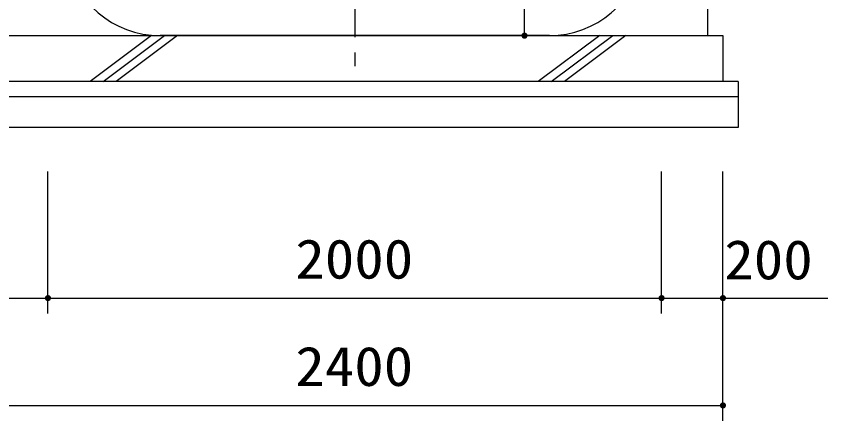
# Model space of a CAD drawing. Units: millimetres, scale not verified. Extents: x -14850 to 14850, y -10500 to 10500.
# Drawn here: x 167 to 2812, y -6352 to -5032 of the extents above; entities that cross this region are included whole.
import ezdxf
from ezdxf.enums import TextEntityAlignment as Align

# ---------------------------------------------------------------- set-up
doc = ezdxf.new("R2010")
doc.units = ezdxf.units.MM
doc.header["$LTSCALE"] = 50
doc.linetypes.add('CHAIN1', pattern=[8, 5, -1, 1, -1])
for name, color, linetype, lineweight in [('0-0_製作', 5, 'Continuous', 25), ('0-1_躯体', 5, 'Continuous', 25), ('0-3_空気管', 3, 'CHAIN1', 25), ('0-5_機器', 3, 'Continuous', 25)]:
    doc.layers.add(name, color=color, linetype=linetype, lineweight=lineweight)
doc.styles.add('ＭＳ ゴシック', font='')
doc.styles.get('ＭＳ ゴシック').set_extended_font_data('MS Gothic')

msp = doc.modelspace()

# ---------------------------------------------------------------- linework, layer by layer
at = {"layer": '0-0_製作', "color": 2}
for p, q in [((270.6, -6001.58), (270.6, -5539.05)), ((2270.6, -6001.58), (2270.6, -5539.05)), ((2470.6, -6351.58), (2470.6, -5539.05)), ((70.6, -5951.58), (270.6, -5951.58)), ((270.6, -5951.58), (2270.6, -5951.58)), ((2270.6, -5951.58), (2470.6, -5951.58)), ((2470.6, -5951.58), (2812.24, -5951.58)), ((70.6, -6301.58), (2470.6, -6301.58))]:
    msp.add_line(p, q, dxfattribs=at)
at = {"layer": '0-0_製作'}
for points in [[(260.6, -5951.58), (270.6, -5941.58), (270.6, -5951.58)], [(260.62, -5950.95), (270.6, -5941.58), (260.6, -5951.58)], [(260.77, -5949.7), (270.6, -5941.58), (260.62, -5950.95)], [(261.09, -5948.49), (270.6, -5941.58), (260.77, -5949.7)], [(261.55, -5947.32), (270.6, -5941.58), (261.09, -5948.49)], [(262.15, -5946.22), (270.6, -5941.58), (261.55, -5947.32)], [(262.89, -5945.2), (270.6, -5941.58), (262.15, -5946.22)], [(263.75, -5944.29), (270.6, -5941.58), (262.89, -5945.2)], [(264.72, -5943.49), (270.6, -5941.58), (263.75, -5944.29)], [(265.78, -5942.81), (270.6, -5941.58), (264.72, -5943.49)], [(266.91, -5942.28), (270.6, -5941.58), (265.78, -5942.81)], [(268.11, -5941.89), (270.6, -5941.58), (266.91, -5942.28)], [(269.34, -5941.66), (270.6, -5941.58), (268.11, -5941.89)], [(270.6, -5941.58), (280.52, -5950.32), (270.6, -5951.58)], [(270.6, -5941.58), (280.28, -5949.09), (280.52, -5950.32)], [(270.6, -5941.58), (279.89, -5947.9), (280.28, -5949.09)], [(270.6, -5941.58), (279.36, -5946.76), (279.89, -5947.9)], [(270.6, -5941.58), (278.69, -5945.7), (279.36, -5946.76)], [(270.6, -5941.58), (277.89, -5944.73), (278.69, -5945.7)], [(270.6, -5941.58), (276.97, -5943.87), (277.89, -5944.73)], [(270.6, -5941.58), (275.95, -5943.13), (276.97, -5943.87)], [(270.6, -5941.58), (274.85, -5942.53), (275.95, -5943.13)], [(270.6, -5941.58), (273.69, -5942.07), (274.85, -5942.53)], [(270.6, -5941.58), (272.47, -5941.75), (273.69, -5942.07)], [(270.6, -5941.58), (271.22, -5941.6), (272.47, -5941.75)], [(270.6, -5951.58), (280.52, -5950.32), (280.6, -5951.58)], [(2260.6, -5951.58), (2270.6, -5941.58), (2270.6, -5951.58)], [(2260.62, -5950.95), (2270.6, -5941.58), (2260.6, -5951.58)], [(2260.77, -5949.7), (2270.6, -5941.58), (2260.62, -5950.95)], [(2261.09, -5948.49), (2270.6, -5941.58), (2260.77, -5949.7)], [(2261.55, -5947.32), (2270.6, -5941.58), (2261.09, -5948.49)], [(2262.15, -5946.22), (2270.6, -5941.58), (2261.55, -5947.32)], [(2262.89, -5945.2), (2270.6, -5941.58), (2262.15, -5946.22)], [(2263.75, -5944.29), (2270.6, -5941.58), (2262.89, -5945.2)], [(2264.72, -5943.49), (2270.6, -5941.58), (2263.75, -5944.29)], [(2264.72, -5943.49), (2269.34, -5941.66), (2270.6, -5941.58)], [(2265.78, -5942.81), (2269.34, -5941.66), (2264.72, -5943.49)], [(2265.78, -5942.81), (2268.11, -5941.89), (2269.34, -5941.66)], [(2266.92, -5942.28), (2268.11, -5941.89), (2265.78, -5942.81)], [(2270.6, -5941.58), (2279.89, -5947.9), (2270.6, -5951.58)], [(2270.6, -5941.58), (2279.36, -5946.76), (2279.89, -5947.9)], [(2270.6, -5941.58), (2278.69, -5945.7), (2279.36, -5946.76)], [(2270.6, -5941.58), (2277.89, -5944.73), (2278.69, -5945.7)], [(2270.6, -5941.58), (2276.97, -5943.87), (2277.89, -5944.73)], [(2270.6, -5941.58), (2275.96, -5943.13), (2276.97, -5943.87)], [(2270.6, -5941.58), (2274.85, -5942.53), (2275.96, -5943.13)], [(2270.6, -5941.58), (2273.69, -5942.07), (2274.85, -5942.53)], [(2270.6, -5941.58), (2272.47, -5941.75), (2273.69, -5942.07)], [(2270.6, -5941.58), (2271.22, -5941.6), (2272.47, -5941.75)], [(2270.6, -5951.58), (2279.89, -5947.9), (2280.28, -5949.09)], [(2270.6, -5951.58), (2280.28, -5949.09), (2280.52, -5950.32)], [(2270.6, -5951.58), (2280.52, -5950.32), (2280.6, -5951.58)], [(2460.6, -5951.58), (2470.6, -5941.58), (2470.6, -5951.58)], [(2460.62, -5950.95), (2470.6, -5941.58), (2460.6, -5951.58)], [(2460.77, -5949.7), (2470.6, -5941.58), (2460.62, -5950.95)], [(2461.09, -5948.49), (2470.6, -5941.58), (2460.77, -5949.7)], [(2461.55, -5947.32), (2470.6, -5941.58), (2461.09, -5948.49)], [(2462.15, -5946.22), (2470.6, -5941.58), (2461.55, -5947.32)], [(2462.89, -5945.2), (2470.6, -5941.58), (2462.15, -5946.22)], [(2463.75, -5944.29), (2470.6, -5941.58), (2462.89, -5945.2)], [(2463.75, -5944.29), (2469.34, -5941.66), (2470.6, -5941.58)], [(2464.72, -5943.49), (2469.34, -5941.66), (2463.75, -5944.29)], [(2464.72, -5943.49), (2468.11, -5941.89), (2469.34, -5941.66)], [(2465.78, -5942.81), (2468.11, -5941.89), (2464.72, -5943.49)], [(2465.78, -5942.81), (2466.92, -5942.28), (2468.11, -5941.89)], [(2470.6, -5941.58), (2479.36, -5946.76), (2470.6, -5951.58)], [(2470.6, -5941.58), (2478.69, -5945.7), (2479.36, -5946.76)], [(2470.6, -5941.58), (2477.89, -5944.73), (2478.69, -5945.7)], [(2470.6, -5941.58), (2476.97, -5943.87), (2477.89, -5944.73)], [(2470.6, -5941.58), (2475.96, -5943.13), (2476.97, -5943.87)], [(2470.6, -5941.58), (2474.85, -5942.53), (2475.96, -5943.13)], [(2470.6, -5941.58), (2473.69, -5942.07), (2474.85, -5942.53)], [(2470.6, -5941.58), (2472.47, -5941.75), (2473.69, -5942.07)], [(2470.6, -5941.58), (2471.22, -5941.6), (2472.47, -5941.75)], [(2470.6, -5951.58), (2479.36, -5946.76), (2479.89, -5947.9)], [(2470.6, -5951.58), (2479.89, -5947.9), (2480.28, -5949.09)], [(2470.6, -5951.58), (2480.28, -5949.09), (2480.52, -5950.32)], [(2470.6, -5951.58), (2480.52, -5950.32), (2480.6, -5951.58)], [(260.6, -5951.58), (270.6, -5951.58), (260.67, -5952.83)], [(260.67, -5952.83), (270.6, -5951.58), (260.91, -5954.06)], [(260.91, -5954.06), (270.6, -5951.58), (261.3, -5955.26)], [(261.3, -5955.26), (270.6, -5951.58), (261.83, -5956.39)], [(261.83, -5956.39), (270.6, -5951.58), (262.51, -5957.45)], [(262.51, -5957.45), (270.6, -5951.58), (263.31, -5958.42)], [(263.31, -5958.42), (270.6, -5951.58), (264.22, -5959.28)], [(264.22, -5959.28), (270.6, -5951.58), (265.24, -5960.02)], [(265.24, -5960.02), (270.6, -5951.58), (266.34, -5960.62)], [(266.34, -5960.62), (270.6, -5951.58), (267.51, -5961.09)], [(267.51, -5961.09), (270.6, -5951.58), (268.72, -5961.4)], [(268.72, -5961.4), (270.6, -5951.58), (269.97, -5961.56)], [(269.97, -5961.56), (270.6, -5951.58), (270.6, -5961.58)], [(270.6, -5951.58), (271.85, -5961.5), (270.6, -5961.58)], [(270.6, -5951.58), (273.08, -5961.26), (271.85, -5961.5)], [(270.6, -5951.58), (274.28, -5960.87), (273.08, -5961.26)], [(270.6, -5951.58), (275.41, -5960.34), (274.28, -5960.87)], [(270.6, -5951.58), (276.47, -5959.67), (275.41, -5960.34)], [(270.6, -5951.58), (277.44, -5958.87), (276.47, -5959.67)], [(270.6, -5951.58), (278.3, -5957.95), (277.44, -5958.87)], [(270.6, -5951.58), (279.04, -5956.93), (278.3, -5957.95)], [(270.6, -5951.58), (279.64, -5955.83), (279.04, -5956.93)], [(270.6, -5951.58), (280.11, -5954.67), (279.64, -5955.83)], [(270.6, -5951.58), (280.42, -5953.45), (280.11, -5954.67)], [(270.6, -5951.58), (280.58, -5952.2), (280.42, -5953.45)], [(270.6, -5951.58), (280.6, -5951.58), (280.58, -5952.2)], [(2260.91, -5954.06), (2260.6, -5951.58), (2270.6, -5951.58)], [(2260.68, -5952.83), (2260.6, -5951.58), (2260.91, -5954.06)], [(2260.91, -5954.06), (2270.6, -5951.58), (2261.3, -5955.26)], [(2261.3, -5955.26), (2270.6, -5951.58), (2261.83, -5956.39)], [(2261.83, -5956.39), (2270.6, -5951.58), (2262.51, -5957.45)], [(2262.51, -5957.45), (2270.6, -5951.58), (2263.31, -5958.42)], [(2263.31, -5958.42), (2270.6, -5951.58), (2264.22, -5959.28)], [(2264.22, -5959.28), (2270.6, -5951.58), (2265.24, -5960.02)], [(2265.24, -5960.02), (2270.6, -5951.58), (2266.34, -5960.62)], [(2266.34, -5960.62), (2270.6, -5951.58), (2267.51, -5961.09)], [(2267.51, -5961.09), (2270.6, -5951.58), (2268.72, -5961.4)], [(2268.72, -5961.4), (2270.6, -5951.58), (2269.97, -5961.56)], [(2269.97, -5961.56), (2270.6, -5951.58), (2270.6, -5961.58)], [(2270.6, -5951.58), (2277.44, -5958.87), (2270.6, -5961.58)], [(2270.6, -5951.58), (2278.3, -5957.95), (2277.44, -5958.87)], [(2270.6, -5951.58), (2279.04, -5956.93), (2278.3, -5957.95)], [(2270.6, -5951.58), (2279.65, -5955.83), (2279.04, -5956.93)], [(2270.6, -5951.58), (2280.11, -5954.67), (2279.65, -5955.83)], [(2270.6, -5951.58), (2280.42, -5953.45), (2280.11, -5954.67)], [(2270.6, -5951.58), (2280.58, -5952.2), (2280.42, -5953.45)], [(2270.6, -5951.58), (2280.6, -5951.58), (2280.58, -5952.2)], [(2270.6, -5961.58), (2277.44, -5958.87), (2276.47, -5959.67)], [(2270.6, -5961.58), (2276.47, -5959.67), (2271.85, -5961.5)], [(2271.85, -5961.5), (2276.47, -5959.67), (2275.41, -5960.34)], [(2271.85, -5961.5), (2275.41, -5960.34), (2273.08, -5961.26)], [(2273.08, -5961.26), (2275.41, -5960.34), (2274.28, -5960.87)], [(2461.3, -5955.26), (2460.6, -5951.58), (2470.6, -5951.58)], [(2460.91, -5954.06), (2460.6, -5951.58), (2461.3, -5955.26)], [(2460.68, -5952.83), (2460.6, -5951.58), (2460.91, -5954.06)], [(2461.3, -5955.26), (2470.6, -5951.58), (2461.83, -5956.39)], [(2461.83, -5956.39), (2470.6, -5951.58), (2462.51, -5957.45)], [(2462.51, -5957.45), (2470.6, -5951.58), (2463.31, -5958.42)], [(2463.31, -5958.42), (2470.6, -5951.58), (2464.22, -5959.28)], [(2464.22, -5959.28), (2470.6, -5951.58), (2465.24, -5960.02)], [(2465.24, -5960.02), (2470.6, -5951.58), (2466.34, -5960.62)], [(2466.34, -5960.62), (2470.6, -5951.58), (2467.51, -5961.09)], [(2467.51, -5961.09), (2470.6, -5951.58), (2468.72, -5961.4)], [(2468.72, -5961.4), (2470.6, -5951.58), (2469.97, -5961.56)], [(2469.97, -5961.56), (2470.6, -5951.58), (2470.6, -5961.58)], [(2470.6, -5951.58), (2478.3, -5957.95), (2470.6, -5961.58)], [(2470.6, -5951.58), (2479.04, -5956.93), (2478.3, -5957.95)], [(2470.6, -5951.58), (2479.65, -5955.83), (2479.04, -5956.93)], [(2470.6, -5951.58), (2480.11, -5954.67), (2479.65, -5955.83)], [(2470.6, -5951.58), (2480.42, -5953.45), (2480.11, -5954.67)], [(2470.6, -5951.58), (2480.58, -5952.2), (2480.42, -5953.45)], [(2470.6, -5951.58), (2480.6, -5951.58), (2480.58, -5952.2)], [(2470.6, -5961.58), (2478.3, -5957.95), (2477.44, -5958.87)], [(2470.6, -5961.58), (2477.44, -5958.87), (2471.85, -5961.5)], [(2471.85, -5961.5), (2477.44, -5958.87), (2476.47, -5959.67)], [(2471.85, -5961.5), (2476.47, -5959.67), (2473.08, -5961.26)], [(2473.08, -5961.26), (2476.47, -5959.67), (2475.41, -5960.34)], [(2473.08, -5961.26), (2475.41, -5960.34), (2474.28, -5960.87)], [(2460.6, -6301.58), (2470.6, -6291.58), (2470.6, -6301.58)], [(2460.62, -6300.95), (2470.6, -6291.58), (2460.6, -6301.58)], [(2460.77, -6299.7), (2470.6, -6291.58), (2460.62, -6300.95)], [(2461.09, -6298.49), (2470.6, -6291.58), (2460.77, -6299.7)], [(2461.55, -6297.32), (2470.6, -6291.58), (2461.09, -6298.49)], [(2462.15, -6296.22), (2470.6, -6291.58), (2461.55, -6297.32)], [(2462.89, -6295.2), (2470.6, -6291.58), (2462.15, -6296.22)], [(2463.75, -6294.29), (2470.6, -6291.58), (2462.89, -6295.2)], [(2464.72, -6293.49), (2470.6, -6291.58), (2463.75, -6294.29)], [(2464.72, -6293.49), (2469.34, -6291.66), (2470.6, -6291.58)], [(2465.78, -6292.81), (2469.34, -6291.66), (2464.72, -6293.49)], [(2465.78, -6292.81), (2468.11, -6291.89), (2469.34, -6291.66)], [(2466.92, -6292.28), (2468.11, -6291.89), (2465.78, -6292.81)], [(2470.6, -6291.58), (2479.89, -6297.9), (2470.6, -6301.58)], [(2470.6, -6291.58), (2479.36, -6296.76), (2479.89, -6297.9)], [(2470.6, -6291.58), (2478.69, -6295.7), (2479.36, -6296.76)], [(2470.6, -6291.58), (2477.89, -6294.73), (2478.69, -6295.7)], [(2470.6, -6291.58), (2476.97, -6293.87), (2477.89, -6294.73)], [(2470.6, -6291.58), (2475.96, -6293.13), (2476.97, -6293.87)], [(2470.6, -6291.58), (2474.85, -6292.53), (2475.96, -6293.13)], [(2470.6, -6291.58), (2473.69, -6292.07), (2474.85, -6292.53)], [(2470.6, -6291.58), (2472.47, -6291.75), (2473.69, -6292.07)], [(2470.6, -6291.58), (2471.22, -6291.6), (2472.47, -6291.75)], [(2460.91, -6304.06), (2460.6, -6301.58), (2470.6, -6301.58)], [(2460.68, -6302.83), (2460.6, -6301.58), (2460.91, -6304.06)], [(2460.91, -6304.06), (2470.6, -6301.58), (2461.3, -6305.26)], [(2461.3, -6305.26), (2470.6, -6301.58), (2461.83, -6306.39)], [(2461.83, -6306.39), (2470.6, -6301.58), (2462.51, -6307.45)], [(2462.51, -6307.45), (2470.6, -6301.58), (2463.31, -6308.42)], [(2463.31, -6308.42), (2470.6, -6301.58), (2464.22, -6309.28)], [(2464.22, -6309.28), (2470.6, -6301.58), (2465.24, -6310.02)], [(2465.24, -6310.02), (2470.6, -6301.58), (2466.34, -6310.62)], [(2466.34, -6310.62), (2470.6, -6301.58), (2467.51, -6311.09)], [(2467.51, -6311.09), (2470.6, -6301.58), (2468.72, -6311.4)], [(2468.72, -6311.4), (2470.6, -6301.58), (2469.97, -6311.56)], [(2469.97, -6311.56), (2470.6, -6301.58), (2470.6, -6311.58)], [(2470.6, -6301.58), (2479.89, -6297.9), (2480.28, -6299.09)], [(2470.6, -6301.58), (2480.28, -6299.09), (2480.52, -6300.32)], [(2470.6, -6301.58), (2480.52, -6300.32), (2480.6, -6301.58)], [(2470.6, -6301.58), (2477.44, -6308.87), (2470.6, -6311.58)], [(2470.6, -6301.58), (2478.3, -6307.95), (2477.44, -6308.87)], [(2470.6, -6301.58), (2479.04, -6306.93), (2478.3, -6307.95)], [(2470.6, -6301.58), (2479.65, -6305.83), (2479.04, -6306.93)], [(2470.6, -6301.58), (2480.11, -6304.67), (2479.65, -6305.83)], [(2470.6, -6301.58), (2480.42, -6303.45), (2480.11, -6304.67)], [(2470.6, -6301.58), (2480.58, -6302.2), (2480.42, -6303.45)], [(2470.6, -6301.58), (2480.6, -6301.58), (2480.58, -6302.2)], [(2470.6, -6311.58), (2477.44, -6308.87), (2476.47, -6309.67)], [(2470.6, -6311.58), (2476.47, -6309.67), (2471.85, -6311.5)], [(2471.85, -6311.5), (2476.47, -6309.67), (2475.41, -6310.34)], [(2471.85, -6311.5), (2475.41, -6310.34), (2473.08, -6311.26)], [(2473.08, -6311.26), (2475.41, -6310.34), (2474.28, -6310.87)]]:
    msp.add_solid(points, dxfattribs=at)
at = {"layer": '0-1_躯体', "color": 2}
for p, q in [((1823.88, -5095.64), (1823.88, -3445.64)), ((608.32, -5095.64), (408.33, -5245.64)), ((450.75, -5245.64), (650.75, -5095.64)), ((693.18, -5095.64), (493.18, -5245.64)), ((1873.88, -5095.64), (1619.27, -5095.64)), ((2068.85, -5095.64), (1868.85, -5245.64)), ((1911.27, -5245.64), (2111.27, -5095.64)), ((2153.7, -5095.64), (1953.7, -5245.64))]:
    msp.add_line(p, q, dxfattribs=at)
at = {"layer": '0-1_躯体', "color": 3}
msp.add_line((1905.09, -5095.64), (636.1, -5095.64), dxfattribs=at)
for centre, start, end in [((636.1, -4785.64), 188.83086, 270), ((1905.09, -4785.64), 270, 351.16913)]:
    msp.add_arc(centre, 310, start, end, dxfattribs=at)
at = {"layer": '0-1_躯体'}
for points in [[(1813.88, -5095.64), (1823.88, -5085.64), (1823.88, -5095.64)], [(1813.9, -5095.01), (1823.88, -5085.64), (1813.88, -5095.64)], [(1814.19, -5098.12), (1813.88, -5095.64), (1823.88, -5095.64)], [(1813.96, -5096.89), (1813.88, -5095.64), (1814.19, -5098.12)], [(1814.05, -5093.76), (1823.88, -5085.64), (1813.9, -5095.01)], [(1814.37, -5092.55), (1823.88, -5085.64), (1814.05, -5093.76)], [(1814.19, -5098.12), (1823.88, -5095.64), (1814.58, -5099.32)], [(1814.83, -5091.38), (1823.88, -5085.64), (1814.37, -5092.55)], [(1814.58, -5099.32), (1823.88, -5095.64), (1815.11, -5100.45)], [(1815.43, -5090.28), (1823.88, -5085.64), (1814.83, -5091.38)], [(1815.11, -5100.45), (1823.88, -5095.64), (1815.79, -5101.51)], [(1816.17, -5089.26), (1823.88, -5085.64), (1815.43, -5090.28)], [(1815.79, -5101.51), (1823.88, -5095.64), (1816.59, -5102.48)], [(1817.03, -5088.35), (1823.88, -5085.64), (1816.17, -5089.26)], [(1816.59, -5102.48), (1823.88, -5095.64), (1817.5, -5103.34)], [(1818, -5087.55), (1823.88, -5085.64), (1817.03, -5088.35)], [(1817.5, -5103.34), (1823.88, -5095.64), (1818.52, -5104.08)], [(1818, -5087.55), (1822.62, -5085.72), (1823.88, -5085.64)], [(1819.06, -5086.87), (1822.62, -5085.72), (1818, -5087.55)], [(1818.52, -5104.08), (1823.88, -5095.64), (1819.62, -5104.68)], [(1819.06, -5086.87), (1821.39, -5085.95), (1822.62, -5085.72)], [(1820.2, -5086.34), (1821.39, -5085.95), (1819.06, -5086.87)], [(1819.62, -5104.68), (1823.88, -5095.64), (1820.79, -5105.15)], [(1820.79, -5105.15), (1823.88, -5095.64), (1822, -5105.46)], [(1822, -5105.46), (1823.88, -5095.64), (1823.25, -5105.62)], [(1823.25, -5105.62), (1823.88, -5095.64), (1823.88, -5105.64)], [(1823.88, -5085.64), (1833.17, -5091.96), (1823.88, -5095.64)], [(1823.88, -5085.64), (1832.64, -5090.82), (1833.17, -5091.96)], [(1823.88, -5085.64), (1831.97, -5089.76), (1832.64, -5090.82)], [(1823.88, -5085.64), (1831.17, -5088.79), (1831.97, -5089.76)], [(1823.88, -5085.64), (1830.25, -5087.93), (1831.17, -5088.79)], [(1823.88, -5085.64), (1829.23, -5087.19), (1830.25, -5087.93)], [(1823.88, -5085.64), (1828.13, -5086.59), (1829.23, -5087.19)], [(1823.88, -5085.64), (1826.97, -5086.13), (1828.13, -5086.59)], [(1823.88, -5085.64), (1825.75, -5085.81), (1826.97, -5086.13)], [(1823.88, -5085.64), (1824.5, -5085.66), (1825.75, -5085.81)], [(1823.88, -5095.64), (1833.17, -5091.96), (1833.56, -5093.15)], [(1823.88, -5095.64), (1833.56, -5093.15), (1833.8, -5094.38)], [(1823.88, -5095.64), (1833.8, -5094.38), (1833.88, -5095.64)], [(1823.88, -5095.64), (1830.72, -5102.93), (1823.88, -5105.64)], [(1823.88, -5095.64), (1831.58, -5102.01), (1830.72, -5102.93)], [(1823.88, -5095.64), (1832.32, -5100.99), (1831.58, -5102.01)], [(1823.88, -5095.64), (1832.92, -5099.89), (1832.32, -5100.99)], [(1823.88, -5095.64), (1833.39, -5098.73), (1832.92, -5099.89)], [(1823.88, -5095.64), (1833.7, -5097.51), (1833.39, -5098.73)], [(1823.88, -5095.64), (1833.86, -5096.26), (1833.7, -5097.51)], [(1823.88, -5095.64), (1833.88, -5095.64), (1833.86, -5096.26)], [(1823.88, -5105.64), (1830.72, -5102.93), (1829.75, -5103.73)], [(1823.88, -5105.64), (1829.75, -5103.73), (1825.13, -5105.56)], [(1825.13, -5105.56), (1829.75, -5103.73), (1828.69, -5104.4)], [(1825.13, -5105.56), (1828.69, -5104.4), (1826.36, -5105.32)], [(1826.36, -5105.32), (1828.69, -5104.4), (1827.56, -5104.93)]]:
    msp.add_solid(points, dxfattribs=at)
at = {"layer": '0-3_空気管'}
msp.add_line((1270.6, -2450.39), (1270.6, -5195.64), dxfattribs=at)
at = {"layer": '0-3_空気管', "color": 7, "linetype": 'Continuous'}
msp.add_line((2420.6, -4553.7), (2420.6, -5095.64), dxfattribs=at)
at = {"layer": '0-5_機器', "color": 2}
for p, q in [((70.6, -5095.64), (2470.6, -5095.64)), ((2470.6, -5095.64), (2470.6, -5245.64)), ((2520.6, -5245.64), (20.6, -5245.64)), ((2520.6, -5245.64), (2520.6, -5395.64)), ((2520.6, -5295.64), (20.6, -5295.64)), ((2520.6, -5395.64), (20.6, -5395.64))]:
    msp.add_line(p, q, dxfattribs=at)

# ---------------------------------------------------------------- texts
at = {"layer": '0-0_製作', "color": 4, "style": 'ＭＳ ゴシック', "width": 1.1}
for s, p in [('2000', (1076.85, -5926.58)), ('200', (2475.02, -5928.94)), ('2400', (1076.85, -6276.58))]:
    msp.add_text(s, height=128.4, dxfattribs=at).set_placement(p, align=Align.BOTTOM_LEFT)

doc.saveas('drawing.dxf')
